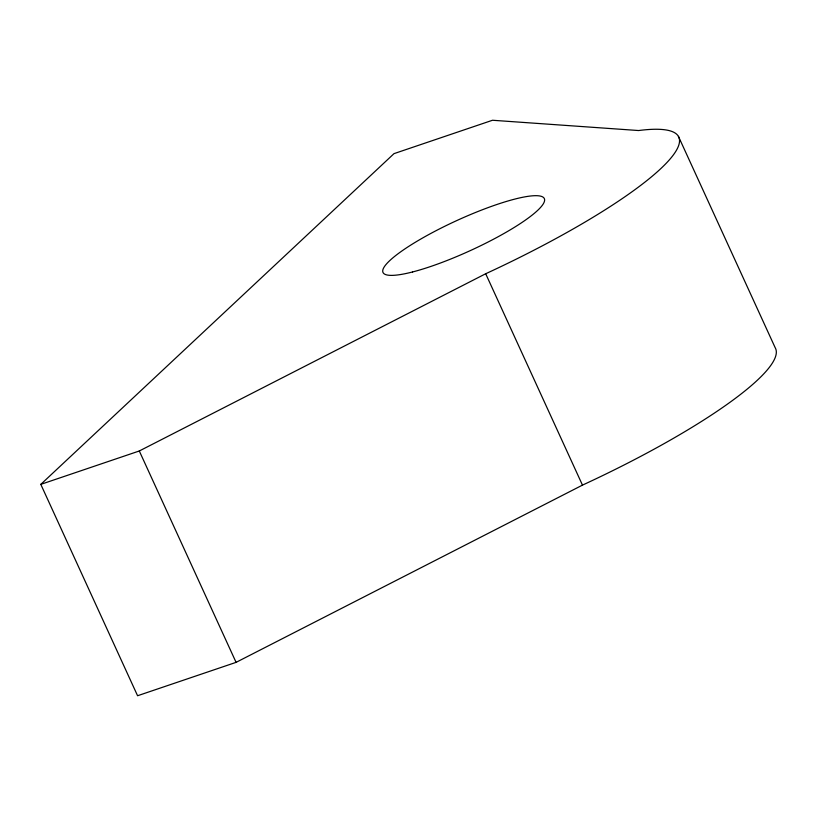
<?xml version="1.0" encoding="UTF-8"?>
<svg xmlns="http://www.w3.org/2000/svg" width="816" height="816" viewBox="0 0 816 816"><rect width="100%" height="100%" fill="white"/><g stroke="black" fill="none" stroke-linecap="round" stroke-linejoin="round"><path stroke-width="1.22" d="M40.8 484.367L393.995 153.643L492.497 120.258L638.632 130.54A236.589 43.931 -24.6 0 1 485.693 273.748L139.301 450.983L40.8 484.367L137.578 695.742L236.079 662.357L582.471 485.122A236.589 43.931 -24.6 0 0 775.2 347.738L678.422 136.364M485.693 273.748L582.471 485.122M139.301 450.983L236.079 662.357M412.549 271.963A88.72 16.473 -24.6 0 0 543.589 203.327A88.72 16.473 -24.6 0 0 434.836 231.316A88.72 16.473 -24.6 0 0 412.549 271.963"/></g></svg>
